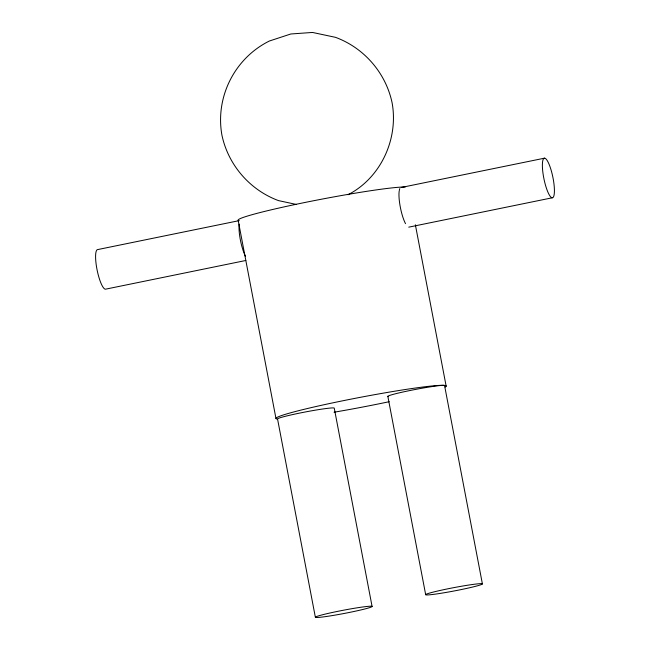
<?xml version="1.0" encoding="UTF-8"?>
<svg xmlns="http://www.w3.org/2000/svg" width="650" height="650" viewBox="0 0 650 650"><rect width="100%" height="100%" fill="white"/><g stroke="black" fill="none" stroke-linecap="round" stroke-linejoin="round"><path stroke-width="0.97" d="M347.986 194.756C380.827 177.889 398.629 138.946 392.121 102.911C385.897 73.052 364.138 47.881 335.522 37.343L312.764 32.5L310.692 32.573L290.802 33.987L269.319 41.039C234.691 58.199 215.109 96.972 221.902 135.029C228.126 164.889 249.884 190.06 278.493 200.606L296.351 204.441M239.257 220.618L97.825 249.551A20.223 4.542 78.4 0 0 96.931 269.116A20.223 4.542 78.4 0 0 105.389 289.209L245.838 260.479M401.196 187.484L544.611 158.153M408.761 227.151L552.175 197.811A20.223 4.542 78.4 0 0 550.55 168.293A20.223 4.542 78.4 0 0 542.449 167.838A20.223 4.542 78.4 0 0 552.175 197.811M415.366 224.778L446.16 386.206M482.406 583.936A28.884 1.666 -10.8 0 0 440.44 590.387A28.884 1.666 -10.8 0 0 439.27 593.548A28.884 1.666 -10.8 0 0 482.406 583.936L444.584 385.629A28.884 1.666 -10.8 0 0 413.181 389.878A28.884 1.666 -10.8 0 0 388.635 396.63M387.839 396.338L425.669 594.644M372.092 606.507A28.884 1.666 -10.8 0 0 330.127 612.958A28.884 1.666 -10.8 0 0 328.949 616.111A28.884 1.666 -10.8 0 0 372.092 606.507L334.262 408.2A28.884 1.666 -10.8 0 0 306.572 411.734A28.884 1.666 -10.8 0 0 277.526 418.901L315.356 617.207M275.941 418.324L238.111 220.017A86.661 4.989 -10.8 0 1 312.764 200.907A86.661 4.989 -10.8 0 1 405.267 187.005M245.57 256.384A20.223 4.542 78.4 0 1 239.168 224.153M276.884 419.031A86.661 4.989 -10.8 0 1 361.221 397.158A86.661 4.989 -10.8 0 1 445.169 387.059M389.236 401.7A86.661 4.989 -10.8 0 1 334.043 412.222M405.527 223.665A20.223 4.542 78.4 0 1 399.238 190.686M399.36 190.011A20.223 4.542 78.4 0 1 399.823 188.589"/></g></svg>
